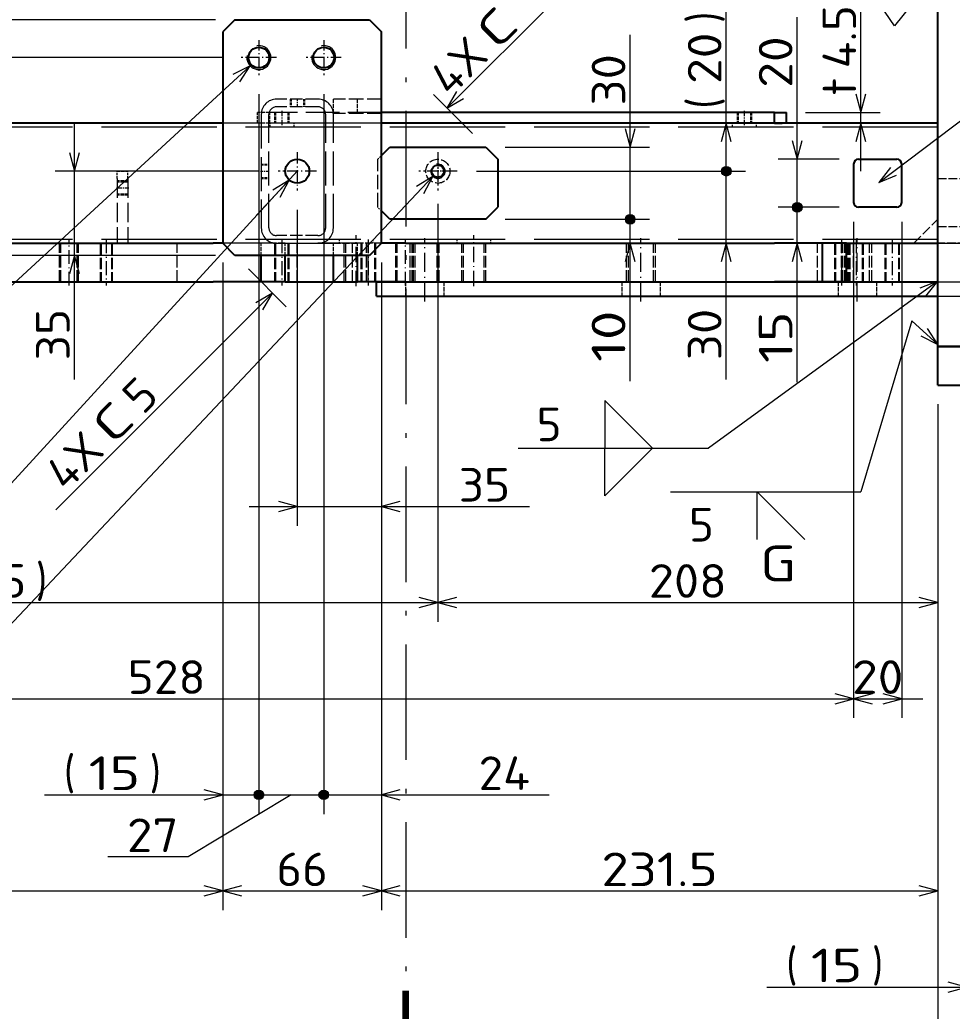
# Model space of a CAD drawing. Extents: x 0 to 1248, y -10 to 833.
# Drawn here: x 611.5 to 708.5, y 478.1 to 581.3 of the extents above; entities that cross this region are included whole.
import ezdxf
from ezdxf.enums import TextEntityAlignment as Align

# ---------------------------------------------------------------- set-up
doc = ezdxf.new("R2010")
doc.units = 0
doc.linetypes.add('DASHDOT', pattern=[18.5, 12, -3, 0.5, -3])
doc.linetypes.add('DASHED', pattern=[15, 12, -3])
doc.layers.get('0').update_dxf_attribs({"lineweight": 13})
doc.styles.add('GDT', font='gdt.shx')
doc.styles.get("Standard").update_dxf_attribs({"font": 'isocp.shx'})
doc.dimstyles.get("Standard").update_dxf_attribs({"dimtxt": 2.5, "dimasz": 2.5, "dimexe": 1.25, "dimexo": 0.625, "dimtad": 1, "dimcen": 2.5, "dimadec": 0, "dimazin": 0, "dimtfac": 1, "dimtmove": 0, "dimatfit": 0, "dimfxl": 1, "dimarcsym": 0})

# ---------------------------------------------------------------- blocks, each defined once
blk = doc.blocks.new('*D144')
at = {"color": 7, "lineweight": 13}
for p, q in [((631.867862, 581.249795), (598.274154, 581.249795)), ((600.274154, 556.749795), (600.274154, 581.249795)), ((631.867862, 556.749795), (598.274154, 556.749795))]:
    blk.add_line(p, q, dxfattribs=at)
for points in [[(600.791793, 579.31794), (600.274154, 581.249795), (599.756515, 579.31794)], [(599.756515, 558.681649), (600.274154, 556.749795), (600.791793, 558.681649)]]:
    blk.add_lwpolyline(points, dxfattribs=at)
at = {"color": 7, "lineweight": 13, "width": 0.868247}
blk.add_text('98', height=3.5, rotation=90, dxfattribs=at).set_placement((599.774154, 561.610375), (599.774154, 566.964562), align=Align.FIT)
blk = doc.blocks.new('*D145')
at = {"color": 214, "lineweight": 13}
for p, q in [((635.448505, 576.477868), (591.380981, 535.882203)), ((591.380981, 535.882203), (569.286617, 535.882203))]:
    blk.add_line(p, q, dxfattribs=at)
blk.add_lwpolyline([(634.378377, 574.788247), (635.448505, 576.477868), (633.676935, 575.549676)], dxfattribs=at)
for s, width, p, p2 in [('2X', 0.953546, (571.286617, 536.382203), (577.16682, 536.382203)), ('M10', 0.921947, (578.166816, 536.382203), (587.539939, 536.382203))]:
    blk.add_text(s, height=3.5, dxfattribs=dict(at, width=width)).set_placement(p, p2, align=Align.FIT)
at = {"color": 214, "lineweight": 13, "style": 'GDT', "width": 0.526012}
blk.add_text('x', height=3.5, dxfattribs=at).set_placement((588.539939, 536.382203), (590.380981, 536.382203), align=Align.FIT)
blk = doc.blocks.new('*D150')
at = {"color": 7, "lineweight": 13}
for p, q in [((706.992862, 541.249795), (706.992862, 468.624795)), ((732.742862, 529.124795), (732.742862, 468.624795)), ((706.992862, 470.624795), (732.742862, 470.624795))]:
    blk.add_line(p, q, dxfattribs=at)
for points in [[(708.924716, 471.142434), (706.992862, 470.624795), (708.924716, 470.107156)], [(730.811008, 470.107156), (732.742862, 470.624795), (730.811008, 471.142434)]]:
    blk.add_lwpolyline(points, dxfattribs=at)
at = {"color": 7, "lineweight": 13, "width": 0.854609}
blk.add_text('103', height=3.5, dxfattribs=at).set_placement((715.808467, 471.124795), (723.927257, 471.124795), align=Align.FIT)
blk = doc.blocks.new('*D155')
at = {"color": 7, "lineweight": 13}
for p, q in [((617.184634, 543.828324), (617.184634, 570.499795)), ((636.367862, 565.499795), (615.184634, 565.499795)), ((631.867862, 556.749795), (615.184634, 556.749795))]:
    blk.add_line(p, q, dxfattribs=at)
for points in [[(616.666997, 567.431649), (617.184634, 565.499795), (617.702274, 567.431649)], [(617.702274, 554.81794), (617.184634, 556.749795), (616.666997, 554.81794)]]:
    blk.add_lwpolyline(points, dxfattribs=at)
at = {"color": 7, "lineweight": 13, "width": 0.868247}
blk.add_text('35', height=3.5, rotation=90, dxfattribs=at).set_placement((616.684634, 545.828324), (616.684634, 551.182511), align=Align.FIT)
blk = doc.blocks.new('*D156')
at = {"color": 7, "lineweight": 13}
for p, q in [((640.367862, 561.499795), (640.367862, 528.624795)), ((649.117862, 555.999795), (649.117862, 528.624795)), ((635.367862, 530.624795), (664.516881, 530.624795))]:
    blk.add_line(p, q, dxfattribs=at)
for points in [[(638.43601, 530.107156), (640.367862, 530.624795), (638.43601, 531.142434)], [(651.049714, 531.142434), (649.117862, 530.624795), (651.049714, 530.107156)]]:
    blk.add_lwpolyline(points, dxfattribs=at)
at = {"color": 7, "lineweight": 13, "width": 0.868247}
blk.add_text('35', height=3.5, dxfattribs=at).set_placement((657.16269, 531.124795), (662.516881, 531.124795), align=Align.FIT)
blk = doc.blocks.new('*D157')
at = {"color": 7, "lineweight": 13}
for p, q in [((640.367862, 565.499795), (610.606464, 533.015473)), ((636.118869, 560.916283), (639.518063, 564.583092)), ((610.606464, 533.015473), (596.067672, 533.015473))]:
    blk.add_line(p, q, dxfattribs=at)
blk.add_lwpolyline([(638.584331, 562.814439), (639.518063, 564.583092), (637.8251, 563.518258)], dxfattribs=at)
blk.add_text('%%c', height=3.5, dxfattribs=at).set_placement((598.067672, 533.515473))
at = {"color": 7, "lineweight": 13, "width": 0.868247}
blk.add_text('10', height=3.5, dxfattribs=at).set_placement((602.215224, 533.515473), (607.569415, 533.515473), align=Align.FIT)
blk = doc.blocks.new('*D161')
at = {"color": 7, "lineweight": 13}
for p, q in [((566.242862, 560.249795), (566.242862, 508.624795)), ((698.242862, 560.249795), (698.242862, 508.624795)), ((566.242862, 510.624795), (698.242862, 510.624795))]:
    blk.add_line(p, q, dxfattribs=at)
for points in [[(568.174716, 511.142434), (566.242862, 510.624795), (568.174716, 510.107156)], [(696.311012, 510.107156), (698.242862, 510.624795), (696.311012, 511.142434)]]:
    blk.add_lwpolyline(points, dxfattribs=at)
at = {"color": 7, "lineweight": 13, "width": 0.854609}
blk.add_text('528', height=3.5, dxfattribs=at).set_placement((622.713132, 511.124795), (630.831918, 511.124795), align=Align.FIT)
blk = doc.blocks.new('*D162')
at = {"color": 7, "lineweight": 13}
for p, q in [((698.242862, 560.249795), (698.242862, 508.624795)), ((703.242862, 560.249795), (703.242862, 508.624795)), ((696.075534, 510.624795), (705.429721, 510.624795))]:
    blk.add_line(p, q, dxfattribs=at)
for points in [[(700.174716, 511.142434), (698.242862, 510.624795), (700.174716, 510.107156)], [(701.311008, 510.107156), (703.242862, 510.624795), (701.311008, 511.142434)]]:
    blk.add_lwpolyline(points, dxfattribs=at)
at = {"color": 7, "lineweight": 13, "width": 0.868247}
blk.add_text('20', height=3.5, dxfattribs=at).set_placement((698.075534, 511.124795), (703.429721, 511.124795), align=Align.FIT)
blk = doc.blocks.new('*D163')
at = {"color": 7, "lineweight": 13}
for p, q in [((696.742862, 561.749795), (690.377563, 561.749795)), ((692.377563, 543.554963), (692.377563, 561.249795))]:
    blk.add_line(p, q, dxfattribs=at)
at = {"color": 7, "lineweight": 13, "const_width": 0.5}
for points in [[(692.627563, 561.749795, 1), (692.127563, 561.749795)], [(692.127563, 561.749795, 1), (692.627563, 561.749795)]]:
    blk.add_lwpolyline(points, format="xyb", dxfattribs=at)
at = {"color": 7, "lineweight": 13}
blk.add_lwpolyline([(692.895202, 556.06794), (692.377563, 557.999795), (691.859924, 556.06794)], dxfattribs=at)
blk.add_circle((692.377563, 561.749795), 0.5, dxfattribs=at)
at = {"color": 7, "lineweight": 13, "width": 0.868247}
blk.add_text('15', height=3.5, rotation=90, dxfattribs=at).set_placement((691.877563, 545.554963), (691.877563, 550.90915), align=Align.FIT)
blk = doc.blocks.new('*D164')
at = {"color": 7, "lineweight": 13}
for p, q in [((692.377563, 562.249795), (692.377563, 581.533272)), ((696.742862, 566.749795), (690.377563, 566.749795)), ((696.742862, 561.749795), (690.377563, 561.749795))]:
    blk.add_line(p, q, dxfattribs=at)
blk.add_lwpolyline([(691.859924, 568.681649), (692.377563, 566.749795), (692.895202, 568.681649)], dxfattribs=at)
at = {"color": 7, "lineweight": 13, "const_width": 0.5}
for points in [[(692.627563, 561.749795, 1), (692.127563, 561.749795)], [(692.127563, 561.749795, 1), (692.627563, 561.749795)]]:
    blk.add_lwpolyline(points, format="xyb", dxfattribs=at)
at = {"color": 7, "lineweight": 13}
blk.add_circle((692.377563, 561.749795), 0.5, dxfattribs=at)
at = {"color": 7, "lineweight": 13, "width": 0.868247}
blk.add_text('20', height=3.5, rotation=90, dxfattribs=at).set_placement((691.877563, 574.179085), (691.877563, 579.533272), align=Align.FIT)
blk = doc.blocks.new('*D165')
at = {"color": 214, "lineweight": 13}
for p, q in [((654.478437, 564.954026), (574.992858, 480.624795)), ((574.992858, 480.624795), (550.564723, 480.624795))]:
    blk.add_line(p, q, dxfattribs=at)
blk.add_lwpolyline([(653.530065, 563.193177), (654.478437, 564.954026), (652.776698, 563.903268)], dxfattribs=at)
for s, width, p, p2 in [('(t4.5)', 0.843007, (563.014285, 481.124795), (575.097381, 481.124795)), ('M6', 0.967101, (552.564731, 481.124795), (559.173251, 481.124795))]:
    blk.add_text(s, height=3.5, dxfattribs=dict(at, width=width)).set_placement(p, p2, align=Align.FIT)
at = {"color": 214, "lineweight": 13, "style": 'GDT', "width": 0.52601}
blk.add_text('x', height=3.5, dxfattribs=at).set_placement((560.173251, 481.124795), (562.014285, 481.124795), align=Align.FIT)
blk = doc.blocks.new('*D167')
at = {"color": 7, "lineweight": 13}
for p, q in [((699.005199, 565.499795), (699.005199, 584.777245)), ((693.242862, 571.624795), (701.005199, 571.624795)), ((693.242862, 570.499795), (701.005199, 570.499795))]:
    blk.add_line(p, q, dxfattribs=at)
for points in [[(698.48756, 573.556649), (699.005199, 571.624795), (699.522838, 573.556649)], [(699.522838, 568.56794), (699.005199, 570.499795), (698.48756, 568.56794)]]:
    blk.add_lwpolyline(points, dxfattribs=at)
for s, width, p, p2 in [('4.5', 0.840154, (698.505199, 576.19603), (698.505199, 582.777238)), ('t', 1.09249, (698.505199, 573.375214), (698.505199, 575.19603))]:
    blk.add_text(s, height=3.5, rotation=90, dxfattribs=dict(at, width=width)).set_placement(p, p2, align=Align.FIT)
blk = doc.blocks.new('*D171')
at = {"color": 7, "lineweight": 13}
for p, q in [((632.617862, 555.999795), (632.617862, 488.624795)), ((561.242862, 541.249795), (561.242862, 488.624795)), ((561.242862, 490.624795), (632.617862, 490.624795))]:
    blk.add_line(p, q, dxfattribs=at)
for points in [[(563.174716, 491.142434), (561.242862, 490.624795), (563.174716, 490.107156)], [(630.68601, 490.107156), (632.617862, 490.624795), (630.68601, 491.142434)]]:
    blk.add_lwpolyline(points, dxfattribs=at)
for s, p in [('(', (591.802741, 491.124795)), (')', (607.49118, 491.124795))]:
    blk.add_text(s, height=3.5, dxfattribs=at).set_placement(p)
at = {"color": 7, "lineweight": 13, "width": 0.8352}
blk.add_text('285.5', height=3.5, dxfattribs=at).set_placement((594.380775, 491.124795), (606.49118, 491.124795), align=Align.FIT)
blk = doc.blocks.new('*D172')
at = {"color": 7, "lineweight": 13}
for p, q in [((632.617862, 555.999795), (632.617862, 488.624795)), ((649.117862, 555.999795), (649.117862, 488.624795)), ((632.617862, 490.624795), (649.117862, 490.624795))]:
    blk.add_line(p, q, dxfattribs=at)
for points in [[(634.549714, 491.142434), (632.617862, 490.624795), (634.549714, 490.107156)], [(647.186011, 490.107156), (649.117862, 490.624795), (647.186011, 491.142434)]]:
    blk.add_lwpolyline(points, dxfattribs=at)
at = {"color": 7, "lineweight": 13, "width": 0.868247}
blk.add_text('66', height=3.5, dxfattribs=at).set_placement((638.190767, 491.124795), (643.544957, 491.124795), align=Align.FIT)
blk = doc.blocks.new('*D173')
at = {"color": 7, "lineweight": 13}
for p, q in [((649.117862, 555.999795), (649.117862, 488.624795)), ((706.992862, 541.249795), (706.992862, 488.624795)), ((649.117862, 490.624795), (706.992862, 490.624795))]:
    blk.add_line(p, q, dxfattribs=at)
for points in [[(651.049714, 491.142434), (649.117862, 490.624795), (651.049714, 490.107156)], [(705.061008, 490.107156), (706.992862, 490.624795), (705.061008, 491.142434)]]:
    blk.add_lwpolyline(points, dxfattribs=at)
at = {"color": 7, "lineweight": 13, "width": 0.8352}
blk.add_text('231.5', height=3.5, dxfattribs=at).set_placement((672.000159, 491.124795), (684.110564, 491.124795), align=Align.FIT)
blk = doc.blocks.new('*D176')
at = {"color": 7, "lineweight": 13}
for p, q in [((636.367862, 573.499795), (636.367862, 498.624795)), ((632.617862, 555.999795), (632.617862, 498.624795)), ((614.084087, 500.624795), (635.867862, 500.624795))]:
    blk.add_line(p, q, dxfattribs=at)
blk.add_lwpolyline([(630.68601, 500.107156), (632.617862, 500.624795), (630.68601, 501.142434)], dxfattribs=at)
at = {"color": 7, "lineweight": 13, "const_width": 0.5}
for points in [[(636.617862, 500.624795, 1), (636.117862, 500.624795)], [(636.117862, 500.624795, 1), (636.617862, 500.624795)]]:
    blk.add_lwpolyline(points, format="xyb", dxfattribs=at)
at = {"color": 7, "lineweight": 13}
blk.add_circle((636.367862, 500.624795), 0.5, dxfattribs=at)
for s, p in [('(', (616.084089, 501.124795)), (')', (625.016313, 501.124795))]:
    blk.add_text(s, height=3.5, dxfattribs=at).set_placement(p)
at = {"color": 7, "lineweight": 13, "width": 0.868247}
blk.add_text('15', height=3.5, dxfattribs=at).set_placement((618.662122, 501.124795), (624.016313, 501.124795), align=Align.FIT)
blk = doc.blocks.new('*D177')
at = {"color": 7, "lineweight": 13}
for p, q in [((636.367862, 573.499795), (636.367862, 498.624795)), ((643.117862, 573.499795), (643.117862, 498.624795)), ((639.742862, 500.624795), (629.001953, 494.166192)), ((636.867862, 500.624795), (642.617862, 500.624795)), ((629.001953, 494.166192), (620.647762, 494.166192))]:
    blk.add_line(p, q, dxfattribs=at)
at = {"color": 7, "lineweight": 13, "const_width": 0.5}
for points in [[(636.617862, 500.624795, 1), (636.117862, 500.624795)], [(636.117862, 500.624795, 1), (636.617862, 500.624795)], [(643.367862, 500.624795, 1), (642.867862, 500.624795)], [(642.867862, 500.624795, 1), (643.367862, 500.624795)]]:
    blk.add_lwpolyline(points, format="xyb", dxfattribs=at)
at = {"color": 7, "lineweight": 13}
for centre in [(636.367862, 500.624795), (643.117862, 500.624795)]:
    blk.add_circle(centre, 0.5, dxfattribs=at)
at = {"color": 7, "lineweight": 13, "width": 0.868247}
blk.add_text('27', height=3.5, dxfattribs=at).set_placement((622.647762, 494.666192), (628.001953, 494.666192), align=Align.FIT)
blk = doc.blocks.new('*D178')
at = {"color": 7, "lineweight": 13}
for p, q in [((643.117862, 573.499795), (643.117862, 498.624795)), ((649.117862, 555.999795), (649.117862, 498.624795)), ((643.617862, 500.624795), (666.578277, 500.624795))]:
    blk.add_line(p, q, dxfattribs=at)
at = {"color": 7, "lineweight": 13, "const_width": 0.5}
for points in [[(643.367862, 500.624795, 1), (642.867862, 500.624795)], [(642.867862, 500.624795, 1), (643.367862, 500.624795)]]:
    blk.add_lwpolyline(points, format="xyb", dxfattribs=at)
at = {"color": 7, "lineweight": 13}
blk.add_lwpolyline([(651.049714, 501.142434), (649.117862, 500.624795), (651.049714, 500.107156)], dxfattribs=at)
blk.add_circle((643.117862, 500.624795), 0.5, dxfattribs=at)
at = {"color": 7, "lineweight": 13, "width": 0.845399}
blk.add_text('24', height=3.5, dxfattribs=at).set_placement((659.224086, 501.124795), (664.578277, 501.124795), align=Align.FIT)
blk = doc.blocks.new('*D179')
at = {"color": 7, "lineweight": 13}
for p, q in [((654.992862, 562.099793), (654.992862, 518.624795)), ((706.992862, 541.249795), (706.992862, 518.624795)), ((654.992862, 520.624795), (706.992862, 520.624795))]:
    blk.add_line(p, q, dxfattribs=at)
for points in [[(656.924714, 521.142434), (654.992862, 520.624795), (656.924714, 520.107156)], [(705.061008, 520.107156), (706.992862, 520.624795), (705.061008, 521.142434)]]:
    blk.add_lwpolyline(points, dxfattribs=at)
at = {"color": 7, "lineweight": 13, "width": 0.854609}
blk.add_text('208', height=3.5, dxfattribs=at).set_placement((676.933467, 521.124795), (685.052257, 521.124795), align=Align.FIT)
blk = doc.blocks.new('*D180')
at = {"color": 7, "lineweight": 13}
for p, q in [((654.992862, 562.099793), (654.992862, 518.624795)), ((561.242862, 541.249795), (561.242862, 518.624795)), ((561.242862, 520.624795), (654.992862, 520.624795))]:
    blk.add_line(p, q, dxfattribs=at)
for points in [[(563.174716, 521.142434), (561.242862, 520.624795), (563.174716, 520.107156)], [(653.06101, 520.107156), (654.992862, 520.624795), (653.06101, 521.142434)]]:
    blk.add_lwpolyline(points, dxfattribs=at)
for s, p in [('(', (601.480434, 521.124795)), (')', (613.177255, 521.124795))]:
    blk.add_text(s, height=3.5, dxfattribs=at).set_placement(p)
at = {"color": 7, "lineweight": 13, "width": 0.854609}
blk.add_text('375', height=3.5, dxfattribs=at).set_placement((604.058469, 521.124795), (612.177255, 521.124795), align=Align.FIT)
blk = doc.blocks.new('*D181')
at = {"color": 7, "lineweight": 13}
for p, q in [((632.542862, 577.324792), (606.440505, 577.324792)), ((608.440505, 556.749795), (608.440505, 577.324792)), ((631.867862, 556.749795), (606.440505, 556.749795))]:
    blk.add_line(p, q, dxfattribs=at)
for points in [[(608.958142, 575.392945), (608.440505, 577.324792), (607.922868, 575.392945)], [(607.922868, 558.681649), (608.440505, 556.749795), (608.958142, 558.681649)]]:
    blk.add_lwpolyline(points, dxfattribs=at)
at = {"color": 7, "lineweight": 13, "width": 0.836938}
blk.add_text('82.3', height=3.5, rotation=90, dxfattribs=at).set_placement((607.940505, 559.613114), (607.940505, 568.958924), align=Align.FIT)
blk = doc.blocks.new('*D182')
at = {"color": 7, "lineweight": 13}
for p, q in [((608.440505, 572.324792), (608.440505, 632.381827)), ((631.867862, 581.249795), (606.440505, 581.249795)), ((632.542862, 577.324792), (606.440505, 577.324792))]:
    blk.add_line(p, q, dxfattribs=at)
for points in [[(607.922868, 583.181649), (608.440505, 581.249795), (608.958142, 583.181649)], [(608.958142, 575.392945), (608.440505, 577.324792), (607.922868, 575.392945)]]:
    blk.add_lwpolyline(points, dxfattribs=at)
for s, p in [(')', (607.940505, 628.803794)), ('(', (607.940505, 615.879948))]:
    blk.add_text(s, height=3.5, rotation=90.000003, dxfattribs=at).set_placement(p)
at = {"color": 7, "lineweight": 13, "width": 0.836938}
blk.add_text('15.7', height=3.5, rotation=90, dxfattribs=at).set_placement((607.940505, 618.457986), (607.940505, 627.803794), align=Align.FIT)
blk = doc.blocks.new('*D183')
at = {"color": 7, "lineweight": 13}
for p, q in [((658.992862, 565.499795), (686.992862, 565.499795)), ((684.992862, 543.842751), (684.992862, 564.999795))]:
    blk.add_line(p, q, dxfattribs=at)
at = {"color": 7, "lineweight": 13, "const_width": 0.5}
for points in [[(685.242862, 565.499795, 1), (684.742862, 565.499795)], [(684.742862, 565.499795, 1), (685.242862, 565.499795)]]:
    blk.add_lwpolyline(points, format="xyb", dxfattribs=at)
at = {"color": 7, "lineweight": 13}
blk.add_lwpolyline([(685.510501, 556.06794), (684.992862, 557.999795), (684.475223, 556.06794)], dxfattribs=at)
blk.add_circle((684.992862, 565.499795), 0.5, dxfattribs=at)
at = {"color": 7, "lineweight": 13, "width": 0.868247}
blk.add_text('30', height=3.5, rotation=90, dxfattribs=at).set_placement((684.492862, 545.842751), (684.492862, 551.196938), align=Align.FIT)
blk = doc.blocks.new('*D184')
at = {"color": 7, "lineweight": 13}
for p, q in [((684.992862, 565.999795), (684.992862, 584.51072)), ((658.992862, 565.499795), (686.992862, 565.499795))]:
    blk.add_line(p, q, dxfattribs=at)
blk.add_lwpolyline([(685.510501, 568.56794), (684.992862, 570.499795), (684.475223, 568.56794)], dxfattribs=at)
at = {"color": 7, "lineweight": 13, "const_width": 0.5}
for points in [[(685.242862, 565.499795, 1), (684.742862, 565.499795)], [(684.742862, 565.499795, 1), (685.242862, 565.499795)]]:
    blk.add_lwpolyline(points, format="xyb", dxfattribs=at)
at = {"color": 7, "lineweight": 13}
blk.add_circle((684.992862, 565.499795), 0.5, dxfattribs=at)
for s, p in [(')', (684.492862, 580.932687)), ('(', (684.492862, 572.000458))]:
    blk.add_text(s, height=3.5, rotation=90.000003, dxfattribs=at).set_placement(p)
at = {"color": 7, "lineweight": 13, "width": 0.868247}
blk.add_text('20', height=3.5, rotation=90, dxfattribs=at).set_placement((684.492862, 574.578492), (684.492862, 579.932679), align=Align.FIT)
blk = doc.blocks.new('*D185')
at = {"color": 7, "lineweight": 13}
for p, q in [((713.742862, 578.349793), (713.742862, 478.624795)), ((709.992862, 545.249795), (709.992862, 478.624795)), ((689.220622, 480.624795), (718.742862, 480.624795))]:
    blk.add_line(p, q, dxfattribs=at)
for points in [[(708.061008, 480.107156), (709.992862, 480.624795), (708.061008, 481.142434)], [(715.674716, 481.142434), (713.742862, 480.624795), (715.674716, 480.107156)]]:
    blk.add_lwpolyline(points, dxfattribs=at)
for s, p in [('(', (691.220622, 481.124795)), (')', (700.15285, 481.124795))]:
    blk.add_text(s, height=3.5, dxfattribs=at).set_placement(p)
at = {"color": 7, "lineweight": 13, "width": 0.868248}
blk.add_text('15', height=3.5, dxfattribs=at).set_placement((693.798656, 481.124795), (699.15285, 481.124795), align=Align.FIT)
blk = doc.blocks.new('*D193')
at = {"color": 7, "lineweight": 13}
for p, q in [((661.992862, 560.499795), (676.992862, 560.499795)), ((674.992862, 543.663895), (674.992862, 559.999795))]:
    blk.add_line(p, q, dxfattribs=at)
at = {"color": 7, "lineweight": 13, "const_width": 0.5}
for points in [[(675.242862, 560.499795, 1), (674.742862, 560.499795)], [(674.742862, 560.499795, 1), (675.242862, 560.499795)]]:
    blk.add_lwpolyline(points, format="xyb", dxfattribs=at)
at = {"color": 7, "lineweight": 13}
blk.add_lwpolyline([(675.510501, 556.06794), (674.992862, 557.999795), (674.475223, 556.06794)], dxfattribs=at)
blk.add_circle((674.992862, 560.499795), 0.5, dxfattribs=at)
at = {"color": 7, "lineweight": 13, "width": 0.868247}
blk.add_text('10', height=3.5, rotation=90, dxfattribs=at).set_placement((674.492862, 545.663903), (674.492862, 551.01809), align=Align.FIT)
blk = doc.blocks.new('*D194')
at = {"color": 7, "lineweight": 13}
for p, q in [((674.992862, 560.999795), (674.992862, 579.689034)), ((661.992862, 567.999795), (676.992862, 567.999795)), ((661.992862, 560.499795), (676.992862, 560.499795))]:
    blk.add_line(p, q, dxfattribs=at)
blk.add_lwpolyline([(674.475223, 569.931649), (674.992862, 567.999795), (675.510501, 569.931649)], dxfattribs=at)
at = {"color": 7, "lineweight": 13, "const_width": 0.5}
for points in [[(675.242862, 560.499795, 1), (674.742862, 560.499795)], [(674.742862, 560.499795, 1), (675.242862, 560.499795)]]:
    blk.add_lwpolyline(points, format="xyb", dxfattribs=at)
at = {"color": 7, "lineweight": 13}
blk.add_circle((674.992862, 560.499795), 0.5, dxfattribs=at)
at = {"color": 7, "lineweight": 13, "width": 0.868247}
blk.add_text('30', height=3.5, rotation=90, dxfattribs=at).set_placement((674.492862, 572.334847), (674.492862, 577.689034), align=Align.FIT)

msp = doc.modelspace()

# ---------------------------------------------------------------- linework, layer by layer
at = {"color": 7, "linetype": 'DASHDOT', "lineweight": 13}
msp.add_line((651.6426, 608.7661), (651.6426, 480.2255), dxfattribs=at)
at = {"color": 7, "lineweight": 25}
for p, q in [((706.9929, 547.2498), (706.9929, 586.2498)), ((633.8679, 581.2498), (632.6179, 579.9998)), ((633.8679, 581.2498), (647.8679, 581.2498)), ((647.8679, 581.2498), (649.1179, 579.9998)), ((632.6179, 579.9998), (632.6179, 557.9998)), ((649.1179, 557.9998), (649.1179, 579.9998)), ((649.1179, 571.4998), (649.1179, 572.9998)), ((689.9929, 571.6248), (649.1178, 571.6248)), ((689.9929, 571.6248), (691.2429, 571.6248)), ((689.9929, 570.4998), (689.9929, 571.6248)), ((691.2429, 570.4998), (691.2429, 571.6248)), ((632.6178, 570.4998), (568.7428, 570.4998)), ((706.9929, 570.4998), (649.1178, 570.4998)), ((689.9929, 570.4998), (649.1178, 570.4998)), ((689.9929, 570.4998), (690.7929, 570.4998)), ((649.1178, 567.1248), (649.9929, 567.9998)), ((649.9929, 567.9998), (659.9929, 567.9998)), ((659.9929, 567.9998), (661.2429, 566.7498)), ((661.2429, 566.7498), (661.2429, 561.7498)), ((698.2429, 566.2498), (698.2429, 562.2498)), ((698.7429, 566.7498), (702.7429, 566.7498)), ((703.2429, 562.2498), (703.2429, 566.2498)), ((649.9929, 560.4998), (649.1178, 561.3748)), ((659.9929, 560.4998), (661.2429, 561.7498)), ((702.7429, 561.7498), (698.7429, 561.7498)), ((659.9929, 560.4998), (649.9929, 560.4998)), ((574.9929, 557.9998), (631.6179, 557.9998)), ((632.6179, 557.9998), (631.6179, 557.9998)), ((633.8679, 556.7498), (632.6179, 557.9998)), ((649.1179, 557.9998), (647.8679, 556.7498)), ((651.6179, 557.9998), (649.1179, 557.9998)), ((651.6179, 557.9998), (689.9929, 557.9998)), ((694.9929, 557.9998), (689.9929, 557.9998)), ((694.9929, 553.9998), (694.9929, 557.9998)), ((697.4929, 557.9998), (694.9929, 557.9998)), ((697.4929, 553.9998), (697.4929, 557.9998)), ((697.4929, 557.9998), (706.9929, 557.9998)), ((706.9929, 553.9998), (706.9929, 557.9998)), ((647.8679, 556.7498), (633.8679, 556.7498)), ((636.6179, 553.9998), (636.6179, 556.7498)), ((639.1179, 553.9998), (639.1179, 556.7498)), ((644.1179, 553.9998), (644.1179, 556.7498)), ((646.6179, 553.9998), (646.6179, 556.7498)), ((574.9929, 553.9998), (631.6179, 553.9998)), ((636.6179, 553.9998), (631.6179, 553.9998)), ((639.1179, 553.9998), (636.6179, 553.9998)), ((639.1179, 553.9998), (644.1179, 553.9998)), ((644.1179, 553.9998), (646.6179, 553.9998)), ((651.6179, 553.9998), (646.6179, 553.9998)), ((648.6179, 553.9998), (706.9928, 553.9998)), ((648.6179, 552.4998), (648.6179, 553.9998)), ((651.6179, 553.9998), (689.9929, 553.9998)), ((694.9929, 553.9998), (689.9929, 553.9998)), ((697.4929, 553.9998), (694.9929, 553.9998)), ((697.4929, 553.9998), (706.9929, 553.9998)), ((648.6179, 552.4998), (706.9928, 552.4998)), ((706.9929, 547.2498), (732.7429, 547.2498)), ((706.9929, 543.2498), (706.9929, 547.2498)), ((709.9929, 547.2498), (706.9929, 547.2498)), ((706.9929, 543.2498), (732.7429, 543.2498))]:
    msp.add_line(p, q, dxfattribs=at)
at = {"color": 7, "lineweight": 13}
for p, q in [((655.9344, 572.0582), (667.8871, 584.0109)), ((658.5786, 569.414), (654.5202, 573.4724)), ((635.2821, 555.3356), (639.2122, 551.4054)), ((706.9929, 554.0532), (683.1338, 536.6859)), ((637.798, 552.8196), (615.2623, 530.2839)), ((663.3406, 536.6859), (683.1338, 536.6859)), ((679.1872, 532.1531), (698.9804, 532.1531))]:
    msp.add_line(p, q, dxfattribs=at)
at = {"color": 7, "linetype": 'DASHDOT', "lineweight": 13, "ltscale": 0.09125}
for p, q in [((636.3679, 579.1498), (636.3679, 575.4998)), ((643.1179, 579.1498), (643.1179, 575.4998)), ((638.1929, 577.3248), (634.5429, 577.3248)), ((644.9429, 577.3248), (641.2929, 577.3248))]:
    msp.add_line(p, q, dxfattribs=at)
at = {"color": 7, "linetype": 'DASHED', "lineweight": 13, "ltscale": 0.1075}
for p, q in [((642.5179, 572.9998), (638.2179, 572.9998)), ((642.5179, 572.1998), (638.2179, 572.1998)), ((642.5179, 558.7998), (638.2179, 558.7998)), ((638.2179, 557.9998), (642.5179, 557.9998))]:
    msp.add_line(p, q, dxfattribs=at)
at = {"color": 7, "linetype": 'DASHED', "lineweight": 13, "ltscale": 0.02}
for p, q in [((639.6179, 572.9998), (639.6179, 572.1998)), ((639.6179, 572.9998), (639.6179, 572.1998)), ((639.7179, 572.9998), (639.7179, 572.1998)), ((639.7179, 572.9998), (639.7179, 572.1998)), ((641.0179, 572.9998), (641.0179, 572.1998)), ((641.0179, 572.9998), (641.0179, 572.1998)), ((641.1179, 572.9998), (641.1179, 572.1998)), ((641.1179, 572.9998), (641.1179, 572.1998)), ((706.9929, 570.4998), (706.9929, 569.6998)), ((636.6179, 566.2498), (637.4179, 566.2498)), ((636.6179, 566.1498), (637.4179, 566.1498)), ((636.6179, 564.8498), (637.4179, 564.8498)), ((636.6179, 564.7498), (637.4179, 564.7498)), ((706.9929, 558.7998), (706.9929, 557.9998))]:
    msp.add_line(p, q, dxfattribs=at)
at = {"color": 7, "linetype": 'DASHDOT', "lineweight": 13, "ltscale": 0.024004}
msp.add_line((640.3679, 573.0798), (640.3679, 572.1197), dxfattribs=at)
at = {"color": 7, "linetype": 'DASHED', "lineweight": 13, "ltscale": 0.0375}
for p, q in [((644.1179, 571.4998), (644.1179, 572.9998)), ((646.6179, 571.4998), (646.6179, 572.9998)), ((651.6179, 553.9998), (651.6179, 552.4998)), ((655.6179, 553.9998), (655.6179, 552.4998)), ((674.1179, 553.9998), (674.1179, 552.4998)), ((678.1179, 553.9998), (678.1179, 552.4998)), ((696.6179, 553.9998), (696.6179, 552.4998)), ((700.6179, 553.9998), (700.6179, 552.4998))]:
    msp.add_line(p, q, dxfattribs=at)
at = {"color": 7, "linetype": 'DASHED', "lineweight": 13, "ltscale": 0.125}
for p, q in [((649.1179, 572.9998), (644.1179, 572.9998)), ((649.1179, 571.4998), (644.1179, 571.4998)), ((648.7429, 561.7498), (648.7429, 566.7498)), ((639.1179, 557.9998), (644.1179, 557.9998))]:
    msp.add_line(p, q, dxfattribs=at)
at = {"color": 7, "linetype": 'DASHED', "lineweight": 13, "ltscale": 0.028125}
for p, q in [((636.2429, 570.4998), (636.2429, 571.6248)), ((637.4929, 570.4998), (637.4929, 571.6248)), ((637.4929, 570.4998), (637.4929, 571.6248)), ((637.9929, 571.6248), (637.9929, 570.4998)), ((638.0929, 571.6248), (638.0929, 570.4998)), ((639.3929, 571.6248), (639.3929, 570.4998)), ((639.4929, 571.6248), (639.4929, 570.4998)), ((686.1179, 571.6248), (686.1179, 570.4998)), ((686.2179, 571.6248), (686.2179, 570.4998)), ((687.5179, 571.6248), (687.5179, 570.4998)), ((687.6179, 571.6248), (687.6179, 570.4998)), ((689.9929, 570.4998), (689.9929, 571.6248)), ((621.6179, 565.4998), (622.7429, 565.4998)), ((622.7429, 564.4998), (621.6179, 564.4998)), ((622.7429, 564.4998), (621.6179, 564.4998)), ((622.7429, 564.3748), (621.6179, 564.3748)), ((622.7429, 564.3748), (621.6179, 564.3748)), ((622.7429, 563.1248), (621.6179, 563.1248)), ((622.7429, 563.1248), (621.6179, 563.1248)), ((622.7429, 562.9998), (621.6179, 562.9998)), ((622.7429, 562.9998), (621.6179, 562.9998))]:
    msp.add_line(p, q, dxfattribs=at)
at = {"color": 7, "linetype": 'DASHED', "lineweight": 13, "ltscale": 0.03125}
for p, q in [((637.4929, 571.6248), (636.2429, 571.6248)), ((637.4929, 570.4998), (636.2429, 570.4998)), ((636.6179, 556.7498), (636.6179, 557.9998)), ((639.1179, 556.7498), (639.1179, 557.9998)), ((644.1179, 556.7498), (644.1179, 557.9998)), ((646.6179, 556.7498), (646.6179, 557.9998))]:
    msp.add_line(p, q, dxfattribs=at)
at = {"color": 7, "linetype": 'DASHED', "lineweight": 13, "ltscale": 0.295}
for p, q in [((636.6179, 571.3998), (636.6179, 559.5998)), ((637.4179, 559.5998), (637.4179, 571.3998)), ((643.3179, 559.5998), (643.3179, 571.3998)), ((644.1179, 559.5998), (644.1179, 571.3998))]:
    msp.add_line(p, q, dxfattribs=at)
at = {"color": 7, "linetype": 'DASHED', "lineweight": 13, "ltscale": 0.290624}
for p, q in [((649.1178, 571.6248), (637.4929, 571.6248)), ((649.1178, 570.4998), (637.4929, 570.4998))]:
    msp.add_line(p, q, dxfattribs=at)
at = {"color": 7, "linetype": 'DASHDOT', "lineweight": 13, "ltscale": 0.045754}
for p, q in [((638.7429, 571.7773), (638.7429, 569.9472)), ((686.8679, 571.7773), (686.8679, 569.9472))]:
    msp.add_line(p, q, dxfattribs=at)
at = {"color": 7, "linetype": 'DASHED', "lineweight": 13, "ltscale": 0.4125}
msp.add_line((649.1178, 570.4998), (632.6178, 570.4998), dxfattribs=at)
at = {"color": 7, "linetype": 'DASHED', "lineweight": 13, "ltscale": 0.01}
for p, q in [((637.4929, 570.4998), (637.4929, 570.0998)), ((639.9929, 570.4998), (639.9929, 570.0998)), ((685.6179, 570.4998), (685.6179, 570.0998)), ((688.1179, 570.4998), (688.1179, 570.0998)), ((644.7429, 557.9998), (644.7429, 558.3998)), ((648.2429, 557.9998), (648.2429, 558.3998)), ((656.9929, 557.9998), (656.9929, 558.3998)), ((660.4929, 557.9998), (660.4929, 558.3998))]:
    msp.add_line(p, q, dxfattribs=at)
at = {"color": 7, "linetype": 'DASHED', "lineweight": 13, "ltscale": 0.01125}
msp.add_line((690.7929, 570.4998), (691.2429, 570.4998), dxfattribs=at)
at = {"color": 7, "linetype": 'DASHED', "lineweight": 13}
for p, q in [((706.9929, 570.0998), (561.2429, 570.0998)), ((706.9929, 558.3998), (561.2429, 558.3998)), ((638.2178, 557.9998), (567.1429, 557.9998)), ((706.9929, 557.9998), (642.5179, 557.9998)), ((706.9929, 557.9998), (739.3679, 557.9998)), ((706.9929, 553.9998), (739.3679, 553.9998))]:
    msp.add_line(p, q, dxfattribs=at)
at = {"color": 7, "linetype": 'DASHED', "lineweight": 13, "ltscale": 0.2725}
msp.add_line((706.9929, 558.7998), (706.9929, 569.6998), dxfattribs=at)
at = {"color": 7, "linetype": 'DASHDOT', "lineweight": 13, "ltscale": 0.1}
for p, q in [((640.3679, 567.4998), (640.3679, 563.4998)), ((654.9929, 567.4998), (654.9929, 563.4998)), ((642.3679, 565.4998), (638.3679, 565.4998)), ((656.9929, 565.4998), (652.9929, 565.4998))]:
    msp.add_line(p, q, dxfattribs=at)
at = {"color": 7, "linetype": 'DASHED', "lineweight": 13, "ltscale": 0.013257}
for p, q in [((648.7429, 566.7498), (649.1178, 567.1248)), ((649.1178, 561.3748), (648.7429, 561.7498))]:
    msp.add_line(p, q, dxfattribs=at)
at = {"color": 7, "linetype": 'DASHDOT', "lineweight": 13, "ltscale": 0.07}
for p, q in [((654.9929, 566.8998), (654.9929, 564.0998)), ((656.3929, 565.4998), (653.5929, 565.4998))]:
    msp.add_line(p, q, dxfattribs=at)
at = {"color": 7, "linetype": 'DASHED', "lineweight": 13, "ltscale": 0.01875}
for p, q in [((621.6179, 564.7498), (621.6179, 565.4998)), ((622.7429, 564.7498), (622.7429, 565.4998))]:
    msp.add_line(p, q, dxfattribs=at)
at = {"color": 7, "linetype": 'DASHDOT', "lineweight": 13, "ltscale": 0.024}
msp.add_line((636.5379, 565.4998), (637.4979, 565.4998), dxfattribs=at)
at = {"color": 7, "linetype": 'DASHED', "lineweight": 13, "ltscale": 0.16875}
for p, q in [((621.6179, 564.7498), (621.6179, 557.9998)), ((622.7429, 564.7498), (622.7429, 557.9998))]:
    msp.add_line(p, q, dxfattribs=at)
at = {"color": 7, "linetype": 'DASHED', "lineweight": 13, "ltscale": 0.075}
for p, q in [((706.9929, 564.7498), (709.9929, 564.7498)), ((706.9929, 559.7498), (709.9929, 559.7498)), ((709.9929, 557.9998), (706.9929, 557.9998))]:
    msp.add_line(p, q, dxfattribs=at)
at = {"color": 7, "linetype": 'DASHDOT', "lineweight": 13, "ltscale": 0.033754}
msp.add_line((622.8554, 563.7498), (621.5052, 563.7498), dxfattribs=at)
at = {"color": 7, "linetype": 'DASHED', "lineweight": 13, "ltscale": 0.088388}
msp.add_line((704.4929, 557.9998), (706.9929, 560.4998), dxfattribs=at)
at = {"color": 7, "linetype": 'DASHED', "lineweight": 13, "ltscale": 0.1}
for p, q in [((615.6179, 553.9998), (615.6179, 557.9998)), ((615.6179, 553.9998), (615.6179, 557.9998)), ((615.7679, 553.9998), (615.7679, 557.9998)), ((615.7679, 553.9998), (615.7679, 557.9998)), ((617.4679, 553.9998), (617.4679, 557.9998)), ((617.4679, 553.9998), (617.4679, 557.9998)), ((617.6179, 553.9998), (617.6179, 557.9998)), ((617.6179, 553.9998), (617.6179, 557.9998)), ((619.8679, 557.9998), (619.8679, 553.9998)), ((619.8679, 557.9998), (619.8679, 553.9998)), ((619.9554, 557.9998), (619.9554, 553.9998)), ((619.9554, 557.9998), (619.9554, 553.9998)), ((621.0304, 557.9998), (621.0304, 553.9998)), ((621.0304, 557.9998), (621.0304, 553.9998)), ((621.1179, 557.9998), (621.1179, 553.9998)), ((621.1179, 557.9998), (621.1179, 553.9998)), ((627.8679, 553.9998), (627.8679, 557.9998)), ((636.6179, 557.9998), (632.6179, 557.9998)), ((637.9929, 557.9998), (637.9929, 553.9998)), ((638.0929, 557.9998), (638.0929, 553.9998)), ((639.3929, 557.9998), (639.3929, 553.9998)), ((639.4929, 557.9998), (639.4929, 553.9998)), ((640.3679, 553.9998), (640.3679, 557.9998)), ((645.2429, 553.9998), (645.2429, 557.9998)), ((645.2429, 553.9998), (645.2429, 557.9998)), ((645.4179, 553.9998), (645.4179, 557.9998)), ((645.4179, 553.9998), (645.4179, 557.9998)), ((646.1179, 553.9998), (646.1179, 557.9998)), ((646.9929, 557.9998), (646.9929, 553.9998)), ((647.0929, 557.9998), (647.0929, 553.9998)), ((647.5679, 553.9998), (647.5679, 557.9998)), ((647.5679, 553.9998), (647.5679, 557.9998)), ((647.7429, 553.9998), (647.7429, 557.9998)), ((647.7429, 553.9998), (647.7429, 557.9998)), ((648.3929, 557.9998), (648.3929, 553.9998)), ((648.4929, 557.9998), (648.4929, 553.9998)), ((650.6179, 553.9998), (650.6179, 557.9998)), ((650.6179, 553.9998), (650.6179, 557.9998)), ((650.7679, 553.9998), (650.7679, 557.9998)), ((650.7679, 553.9998), (650.7679, 557.9998)), ((652.1179, 553.9998), (652.1179, 557.9998)), ((652.1179, 553.9998), (652.1179, 557.9998)), ((652.3304, 553.9998), (652.3304, 557.9998)), ((652.3304, 553.9998), (652.3304, 557.9998)), ((652.4679, 553.9998), (652.4679, 557.9998)), ((652.4679, 553.9998), (652.4679, 557.9998)), ((652.6179, 553.9998), (652.6179, 557.9998)), ((652.6179, 553.9998), (652.6179, 557.9998)), ((654.9054, 553.9998), (654.9054, 557.9998)), ((654.9054, 553.9998), (654.9054, 557.9998)), ((655.1179, 553.9998), (655.1179, 557.9998)), ((655.1179, 553.9998), (655.1179, 557.9998)), ((657.4929, 553.9998), (657.4929, 557.9998)), ((657.4929, 553.9998), (657.4929, 557.9998)), ((657.6679, 553.9998), (657.6679, 557.9998)), ((657.6679, 553.9998), (657.6679, 557.9998)), ((659.8179, 553.9998), (659.8179, 557.9998)), ((659.8179, 553.9998), (659.8179, 557.9998)), ((659.9929, 553.9998), (659.9929, 557.9998)), ((659.9929, 553.9998), (659.9929, 557.9998)), ((674.6179, 553.9998), (674.6179, 557.9998)), ((674.6179, 553.9998), (674.6179, 557.9998)), ((674.8304, 553.9998), (674.8304, 557.9998)), ((674.8304, 553.9998), (674.8304, 557.9998)), ((677.4054, 553.9998), (677.4054, 557.9998)), ((677.4054, 553.9998), (677.4054, 557.9998)), ((677.6179, 553.9998), (677.6179, 557.9998)), ((677.6179, 553.9998), (677.6179, 557.9998)), ((694.4929, 553.9998), (694.4929, 557.9998)), ((696.2429, 557.9998), (696.2429, 553.9998)), ((696.3429, 557.9998), (696.3429, 553.9998)), ((696.9929, 553.9998), (696.9929, 557.9998)), ((697.1179, 553.9998), (697.1179, 557.9998)), ((697.1179, 553.9998), (697.1179, 557.9998)), ((697.3304, 553.9998), (697.3304, 557.9998)), ((697.3304, 553.9998), (697.3304, 557.9998)), ((697.6429, 557.9998), (697.6429, 553.9998)), ((697.7429, 557.9998), (697.7429, 553.9998)), ((697.7429, 557.9998), (697.7429, 553.9998)), ((697.8429, 557.9998), (697.8429, 553.9998)), ((698.2429, 553.9998), (698.2429, 557.9998)), ((699.1429, 557.9998), (699.1429, 553.9998)), ((699.2429, 557.9998), (699.2429, 553.9998)), ((699.9054, 553.9998), (699.9054, 557.9998)), ((699.9054, 553.9998), (699.9054, 557.9998)), ((700.1179, 553.9998), (700.1179, 557.9998)), ((700.1179, 553.9998), (700.1179, 557.9998)), ((701.4929, 557.9998), (701.4929, 553.9998)), ((701.5929, 557.9998), (701.5929, 553.9998)), ((702.8929, 557.9998), (702.8929, 553.9998)), ((702.9929, 557.9998), (702.9929, 553.9998))]:
    msp.add_line(p, q, dxfattribs=at)
at = {"color": 7, "linetype": 'DASHDOT', "lineweight": 13, "ltscale": 0.12}
for p, q in [((616.6179, 553.5998), (616.6179, 558.3998)), ((651.6179, 553.5998), (651.6179, 558.3998))]:
    msp.add_line(p, q, dxfattribs=at)
at = {"color": 7, "linetype": 'DASHDOT', "lineweight": 13, "ltscale": 0.120004}
for p, q in [((620.4929, 558.3998), (620.4929, 553.5997)), ((638.7429, 558.3998), (638.7429, 553.5997)), ((647.7429, 558.3998), (647.7429, 553.5997)), ((696.9929, 558.3998), (696.9929, 553.5997)), ((698.4929, 558.3998), (698.4929, 553.5997)), ((702.2429, 558.3998), (702.2429, 553.5997))]:
    msp.add_line(p, q, dxfattribs=at)
at = {"color": 7, "linetype": 'DASHED', "lineweight": 13, "ltscale": 0.0625}
for p, q in [((639.1179, 557.9998), (636.6179, 557.9998)), ((644.1179, 557.9998), (646.6179, 557.9998)), ((649.1179, 557.9998), (646.6179, 557.9998))]:
    msp.add_line(p, q, dxfattribs=at)
at = {"color": 7, "linetype": 'DASHDOT', "lineweight": 13, "ltscale": 0.132}
for p, q in [((646.4929, 553.5598), (646.4929, 558.8398)), ((658.7429, 553.5598), (658.7429, 558.8398))]:
    msp.add_line(p, q, dxfattribs=at)
at = {"color": 7, "linetype": 'DASHDOT', "lineweight": 13, "ltscale": 0.165004}
for p, q in [((653.6179, 551.9497), (653.6179, 558.5498)), ((676.1179, 551.9497), (676.1179, 558.5498)), ((698.6179, 551.9497), (698.6179, 558.5498))]:
    msp.add_line(p, q, dxfattribs=at)
at = {"color": 7, "linetype": 'DASHED', "lineweight": 13, "ltscale": 0.465626}
for p, q in [((706.9928, 553.9998), (725.6179, 553.9998)), ((706.9928, 552.4998), (725.6179, 552.4998))]:
    msp.add_line(p, q, dxfattribs=at)
at = {"color": 7, "lineweight": 100}
msp.add_line((651.6426, 472.2255), (651.6426, 480.2255), dxfattribs=at)
at = {"color": 7, "lineweight": 13}
for points in [[(706.9929, 586.2498), (702.4929, 580.6248), (657.7351, 646.2626)], [(700.8555, 564.3266), (739.461, 593.5163), (751.4813, 593.5163)], [(656.9344, 573.7903), (655.9344, 572.0582), (657.6665, 573.0582)], [(702.0843, 565.9046), (700.8555, 564.3266), (702.7087, 565.0788)], [(705.7356, 552.4978), (706.9929, 554.0532), (705.1263, 553.3348)], [(636.798, 551.0876), (637.798, 552.8196), (636.066, 551.8196)], [(706.9929, 547.4615), (704.3031, 549.9362), (698.9804, 532.1531)], [(705.2207, 548.3886), (706.9929, 547.4615), (705.9217, 549.1504)], [(688.2077, 527.181), (688.2077, 532.1531), (693.1797, 527.181)]]:
    msp.add_lwpolyline(points, dxfattribs=at)
for points in [[(672.3611, 536.6859), (677.3331, 536.6859), (672.3611, 541.6579)], [(672.3611, 536.6859), (677.3331, 536.6859), (672.3611, 531.7139)]]:
    msp.add_lwpolyline(points, close=True, dxfattribs=at)
at = {"color": 7, "lineweight": 25}
for centre, radius in [((636.3679, 577.3248), 1.075), ((643.1179, 577.3248), 1.075), ((640.3679, 565.4998), 1.25), ((654.9929, 565.4998), 0.65)]:
    msp.add_circle(centre, radius, dxfattribs=at)
at = {"color": 7, "linetype": 'DASHED', "lineweight": 13, "ltscale": 0.083333}
msp.add_circle((654.9929, 565.4998), 1.25, dxfattribs=at)
at = {"color": 7, "lineweight": 13}
for centre, radius in [((636.3679, 577.3248), 1.25), ((643.1179, 577.3248), 1.25), ((654.9929, 565.4998), 0.75)]:
    msp.add_arc(centre, radius, 169.999993, 100.000014, dxfattribs=at)
at = {"color": 7, "linetype": 'DASHED', "lineweight": 13}
for centre, radius, start, end in [((638.2179, 571.3998), 1.6, 90, 180), ((642.5179, 571.3998), 1.6, 0, 90), ((638.2179, 571.3998), 0.8, 90, 180), ((642.5179, 571.3998), 0.8, 0, 90), ((638.2179, 559.5998), 1.6, 180, 270), ((638.2179, 559.5998), 0.8, 180, 270), ((642.5179, 559.5998), 1.6, 270, 0), ((642.5179, 559.5998), 0.8, 270, 0)]:
    msp.add_arc(centre, radius, start, end, dxfattribs=at)
at = {"color": 7, "lineweight": 25}
for centre, start, end in [((698.7429, 566.2498), 90, 180), ((702.7429, 566.2498), 0, 90), ((698.7429, 562.2498), 180, 270), ((702.7429, 562.2498), 270, 0)]:
    msp.add_arc(centre, 0.5, start, end, dxfattribs=at)

# ---------------------------------------------------------------- texts
at = {"color": 7, "lineweight": 13}
for s, rotation, width, p, p2 in [('C', 45.000045, 1.146437, (661.1491, 577.98), (663.5811, 580.412)), ('4X', 44.999974, 0.953546, (656.2841, 573.115), (660.442, 577.2729)), ('5', 44.99994, 0.913973, (624.327, 540.0558), (626.1582, 541.8869)), ('C', 45.000045, 1.146437, (621.188, 536.9167), (623.6199, 539.3487)), ('4X', 44.99998, 0.953546, (616.3229, 532.0517), (620.4809, 536.2096))]:
    msp.add_text(s, height=3.5, rotation=rotation, dxfattribs=dict(at, width=width)).set_placement(p, p2, align=Align.FIT)
for s, height, width, p, p2 in [('5', 3.5, 0.913975, (665.2656, 537.4142), (667.8552, 537.4142)), ('5', 3.5, 0.913975, (681.1122, 526.9739), (683.7018, 526.9739)), ('G', 3.729, 1.166666, (688.5184, 522.8305), (692.2475, 522.8305))]:
    msp.add_text(s, height=height, dxfattribs=dict(at, width=width)).set_placement(p, p2, align=Align.FIT)

# ---------------------------------------------------------------- dimensions: what is measured, and where the dimension line sits
at = {"lineweight": 0}
for base, p1, p2, angle, text, picture, middle, dimtype in [((608.4405, 577.3248), (633.8679, 581.2498), (634.5429, 577.3248), 270, '(<>)', '*D182', (608.4405, 623.1309), 160), ((699.0052, 570.4998), (691.2429, 571.6248), (691.2429, 570.4998), 270, 't<>', '*D167', (699.0052, 578.0762), 161), ((684.9929, 565.4998), (687.4929, 570.4998), (656.9929, 565.4998), 270, '(<>)', '*D184', (684.9929, 577.2556), 160), ((709.9929, 480.6248), (713.7429, 580.3498), (709.9929, 547.2498), 180, '(<>)', '*D185', (696.4758, 480.6248), 160), ((632.6179, 500.6248), (636.3679, 575.4998), (632.6179, 557.9998), 180, '(<>)', '*D176', (621.3392, 500.6248), 160), ((561.2429, 520.6248), (654.9929, 564.0998), (561.2429, 543.2498), 180, '(<>)', '*D180', (608.1179, 520.6248), 160), ((561.2429, 490.6248), (632.6179, 557.9998), (561.2429, 543.2498), 180, '(<>)', '*D171', (600.436, 490.6248), 160)]:
    dim = msp.add_linear_dim(base=base, p1=p1, p2=p2, angle=angle, text=text, dimstyle='STANDARD', override={"dimlfac": 4}, dxfattribs=at)
    dim.commit()
    dim.dimension.update_dxf_attribs({"geometry": picture, "text_midpoint": middle, "dimtype": dimtype})
for base, p1, p2, angle, picture, middle, dimtype in [((600.2742, 556.7498), (633.8679, 581.2498), (633.8679, 556.7498), 270, '*D144', (600.2742, 564.2875), 161), ((692.3776, 561.7498), (698.7429, 566.7498), (698.7429, 561.7498), 270, '*D164', (692.3776, 576.8562), 161), ((674.9929, 560.4998), (659.9929, 567.9998), (659.9929, 560.4998), 270, '*D194', (674.9929, 575.0119), 161), ((608.4405, 556.7498), (634.5429, 577.3248), (633.8679, 556.7498), 270, '*D181', (608.4405, 564.286), 160), ((636.3679, 500.6248), (643.1179, 575.4998), (636.3679, 575.4998), 180, '*D177', (625.3249, 500.6248), 161), ((643.1179, 500.6248), (649.1179, 557.9998), (643.1179, 575.4998), 180, '*D178', (661.9012, 500.6248), 160), ((617.1846, 556.7498), (638.3679, 565.4998), (633.8679, 556.7498), 270, '*D155', (617.1846, 548.5054), 160), ((684.9929, 557.9998), (656.9929, 565.4998), (687.4929, 557.9998), 270, '*D183', (684.9929, 548.5198), 160), ((654.9929, 520.6248), (706.9929, 543.2498), (654.9929, 564.0998), 180, '*D179', (680.9929, 520.6248), 160), ((566.2429, 510.6248), (698.2429, 562.2498), (566.2429, 562.2498), 180, '*D161', (626.7725, 510.6248), 161), ((692.3776, 557.9998), (698.7429, 561.7498), (694.8776, 557.9998), 270, '*D163', (692.3776, 548.2321), 160), ((703.2429, 510.6248), (698.2429, 562.2498), (703.2429, 562.2498), 0, '*D162', (700.7526, 510.6248), 161), ((674.9929, 557.9998), (659.9929, 560.4998), (677.4929, 557.9998), 270, '*D193', (674.9929, 548.341), 160), ((632.6179, 490.6248), (649.1179, 557.9998), (632.6179, 557.9998), 180, '*D172', (640.8679, 490.6248), 161), ((649.1179, 490.6248), (706.9929, 543.2498), (649.1179, 557.9998), 180, '*D173', (678.0554, 490.6248), 160), ((706.9929, 470.6248), (732.7429, 531.1248), (706.9929, 543.2498), 180, '*D150', (719.8679, 470.6248), 160)]:
    dim = msp.add_linear_dim(base=base, p1=p1, p2=p2, angle=angle, dimstyle='STANDARD', override={"dimlfac": 4}, dxfattribs=at)
    dim.commit()
    dim.dimension.update_dxf_attribs({"geometry": picture, "text_midpoint": middle, "dimtype": dimtype})
for p1, p2, text, picture, middle in [((637.2872, 578.1717), (635.4485, 576.4779), '2XM10<DEPTH>', '*D145', (586.7968, 531.6592)), ((655.5073, 566.0456), (654.4784, 564.954), 'M6<><DEPTH>(t4.5)', '*D165', (570.8647, 476.2451))]:
    dim = msp.add_diameter_dim_2p(p1=p1, p2=p2, text=text, dimstyle='STANDARD', override={"dimlfac": 4}, dxfattribs=at)
    dim.commit()
    dim.dimension.update_dxf_attribs({"geometry": picture, "text_midpoint": middle, "dimtype": 163})
dim = msp.add_diameter_dim_2p(p1=(641.2177, 566.4165), p2=(639.5181, 564.5831), dimstyle='STANDARD', override={"dimlfac": 4}, dxfattribs=at)
dim.commit()
dim.dimension.update_dxf_attribs({"geometry": '*D157', "text_midpoint": (607.9394, 530.5183), "dimtype": 163})
dim = msp.add_linear_dim(base=(649.1179, 530.6248), p1=(640.3679, 563.4998), p2=(649.1179, 557.9998), dimstyle='STANDARD', override={"dimlfac": 4}, dxfattribs=at)
dim.commit()
dim.dimension.update_dxf_attribs({"geometry": '*D156', "text_midpoint": (659.8398, 530.6248), "dimtype": 160})

doc.saveas('drawing.dxf')
